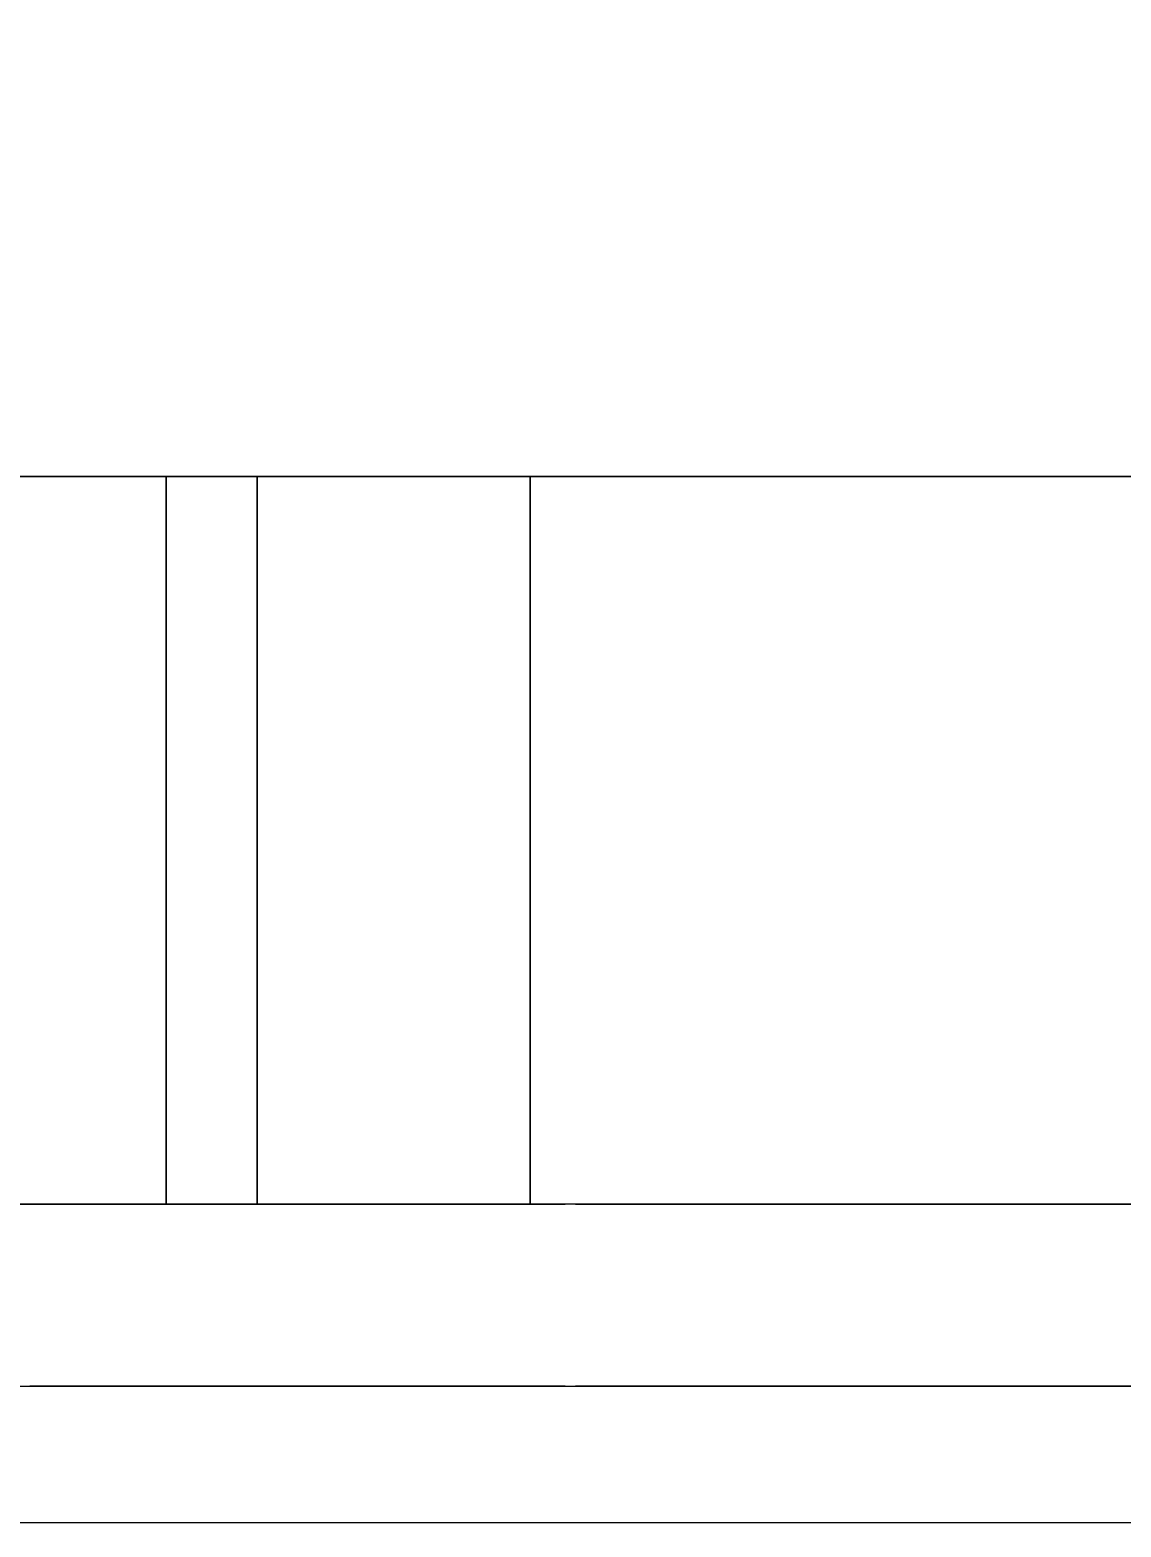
# Model space of a CAD drawing. Header units: millimetres. Extents: x 855 to 103073, y -1987 to 27400.
# Drawn here: x 32629.9 to 32749.9, y 7920.5 to 8085.1 of the extents above; entities that cross this region are included whole.
import ezdxf

# ---------------------------------------------------------------- set-up
doc = ezdxf.new("R2010")
doc.units = ezdxf.units.MM
doc.layers.add('A-ANNO-DIMS', color=7, linetype='Continuous', lineweight=9)
doc.layers.add('A-ANNO-DIMS-100', color=7, linetype='Continuous', lineweight=9)
doc.layers.add('A-WALL-FNSH-2', color=7, linetype='Continuous', lineweight=13, true_color=0x3c3c3c)
doc.layers.add('I-FURN-13', color=7, linetype='Continuous', lineweight=9, true_color=0xf0f0f0)
doc.styles.add('ISOCPEUR_3', font='isocpeur.ttf', dxfattribs={"width": 0.9, "height": 250})
doc.dimstyles.new('ISO-2_5_0_9К_БОЛЬШОЙ_3', dxfattribs={"dimscale": 304.8, "dimtxt": 248.995294, "dimasz": 0.492126, "dimexe": 0.393701, "dimexo": 0.984252, "dimgap": 0, "dimtad": 1, "dimdec": 0, "dimrnd": 10, "dimzin": 0, "dimdsep": 46, "dimtxsty": 'ISOCPEUR_3', "dimblk1": 'OBLIQUE', "dimblk2": 'OBLIQUE', "dimsah": 1, "dimcen": 0.09, "dimdle": 0.393701, "dimazin": 0, "dimtfac": 1, "dimtdec": 4, "dimtix": 1, "dimtmove": 0, "dimatfit": 3, "dimfxl": 1, "dimtvp": 1, "dimtolj": 1, "dimtzin": 0, "dimarcsym": 2})

# ---------------------------------------------------------------- blocks, each defined once
blk = doc.blocks.new('Бизиборд лего - бизиборд 1_21б-32328682-План разверток пом_ 1_02_ Этаж 1')
at = {"layer": 'I-FURN-13'}
for p, q in [((-395, 100), (-585, 100)), ((-585, 100), (-395, 100)), ((-385, 100), (-585, 100)), ((-585, 100), (-385, 100)), ((-395, 100), (-485, 100)), ((-485, 100), (-395, 100)), ((-385, 100), (-395, 100)), ((-395, 100), (-385, 100)), ((-395, 20), (-395, 100)), ((-395, 100), (-395, 20)), ((-355, 100), (-385, 100)), ((-385, 100), (-355, 100)), ((-385, 20), (-385, 100)), ((-385, 100), (-385, 20)), ((-235, 100), (-355, 100)), ((-355, 100), (-235, 100)), ((-205, 100), (-355, 100)), ((-355, 100), (-355, 20)), ((-355, 20), (-355, 100)), ((-355, 100), (-205, 100)), ((0, 20), (-500, 20)), ((-450, 20), (-410, 20)), ((-410, 20), (-450, 20)), ((-410, 20), (-408.66, 20)), ((-395, 20), (-410, 20)), ((-410, 20), (-395, 20)), ((-405, 20), (-410, 20)), ((-410, 20), (-407.07, 20)), ((-400, 20), (-410, 20)), ((-410, 20), (-395, 20)), ((-409.66, 20), (-410, 20)), ((-410, 20), (-395, 20)), ((-397.41, 20), (-410, 20)), ((-410, 20), (-395, 20)), ((-407.07, 20), (-410, 20)), ((-410, 20), (-395, 20)), ((-395, 20), (-410, 20)), ((-410, 20), (-395, 20)), ((-395, 20), (-410, 20)), ((-410, 20), (-395, 20)), ((-395, 20), (-410, 20)), ((-410, 20), (-402.59, 20)), ((-395, 20), (-410, 20)), ((-410, 20), (-408.66, 20)), ((-409.66, 20), (-410, 20)), ((-410, 20), (-395, 20)), ((-395, 20), (-410, 20)), ((-410, 20), (-408.66, 20)), ((-395, 20), (-410, 20)), ((-410, 20), (-397.41, 20)), ((-395, 20), (-410, 20)), ((-410, 20), (-395, 20)), ((-409.66, 20), (-410, 20)), ((-410, 20), (-390, 20)), ((-390, 20), (-410, 20)), ((-410, 20), (-390, 20)), ((-390, 20), (-410, 20)), ((-410, 20), (-390, 20)), ((-390, 20), (-410, 20)), ((-410, 20), (-390, 20)), ((-402.59, 20), (-410, 20)), ((-410, 20), (-409.66, 20)), ((-409.66, 20), (-410, 20)), ((-410, 20), (-400, 20)), ((-397.41, 20), (-410, 20)), ((-410, 20), (-390, 20)), ((-390, 20), (-410, 20)), ((-410, 20), (-390, 20)), ((-390, 20), (-410, 20)), ((-410, 20), (-390, 20)), ((-390, 20), (-410, 20)), ((-410, 20), (-400, 20)), ((-405, 20), (-410, 20)), ((-410, 20), (-409.66, 20)), ((-409.66, 20), (-410, 20)), ((-410, 20), (-390, 20)), ((-390, 20), (-410, 20)), ((-395, 20), (-409.66, 20)), ((-408.66, 20), (-409.66, 20)), ((-395, 20), (-409.66, 20)), ((-409.66, 20), (-397.41, 20)), ((-390, 20), (-409.66, 20)), ((-409.66, 20), (-408.66, 20)), ((-390, 20), (-409.66, 20)), ((-408.66, 20), (-395, 20)), ((-408.66, 20), (-395, 20)), ((-408.66, 20), (-407.07, 20)), ((-407.07, 20), (-408.66, 20)), ((-408.66, 20), (-395, 20)), ((-408.66, 20), (-395, 20)), ((-408.66, 20), (-395, 20)), ((-395, 20), (-408.66, 20)), ((-408.66, 20), (-395, 20)), ((-395, 20), (-408.66, 20)), ((-408.66, 20), (-391.34, 20)), ((-391.34, 20), (-408.66, 20)), ((-407.07, 20), (-395, 20)), ((-397.41, 20), (-407.07, 20)), ((-407.07, 20), (-397.41, 20)), ((-405, 20), (-407.07, 20)), ((-395, 20), (-405, 20)), ((-402.59, 20), (-405, 20)), ((-390, 20), (-405, 20)), ((-402.59, 20), (-395, 20)), ((-400, 20), (-402.59, 20)), ((-390, 20), (-402.59, 20)), ((-395, 20), (-400, 20)), ((-397.41, 20), (-400, 20)), ((-400, 20), (-390, 20)), ((-400, 20), (-390, 20)), ((-395, 20), (-397.41, 20)), ((-395, 20), (-397.41, 20)), ((-397.41, 20), (-395, 20)), ((-395, 20), (-397.41, 20)), ((-397.41, 20), (-395, 20)), ((-397.41, 20), (-395, 20)), ((-390, 20), (-397.41, 20)), ((-395, 20), (-391.34, 20)), ((-395, 20), (-390, 20)), ((-390, 20), (-395, 20)), ((-395, 20), (-390, 20)), ((-390, 20), (-395, 20)), ((-395, 20), (-390, 20)), ((-390, 20), (-395, 20)), ((-395, 20), (-390, 20)), ((-390, 20), (-395, 20)), ((-395, 20), (-390, 20)), ((-390, 20), (-395, 20)), ((-395, 20), (-390, 20)), ((-390, 20), (-395, 20)), ((-395, 20), (-390, 20)), ((-390, 20), (-395, 20)), ((-395, 20), (-390, 20)), ((-390, 20), (-395, 20)), ((-395, 20), (-390.34, 20)), ((-392.93, 20), (-395, 20)), ((-395, 20), (-390, 20)), ((-390, 20), (-395, 20)), ((-395, 20), (-390, 20)), ((-390, 20), (-395, 20)), ((-395, 20), (-390, 20)), ((-390, 20), (-395, 20)), ((-395, 20), (-390, 20)), ((-390, 20), (-395, 20)), ((-395, 20), (-392.93, 20)), ((-390, 20), (-395, 20)), ((-395, 20), (-390, 20)), ((-390, 20), (-395, 20)), ((-395, 20), (-392.93, 20)), ((-395, 20), (-391.34, 20)), ((-395, 20), (-391.34, 20)), ((-391.34, 20), (-395, 20)), ((-390, 20), (-392.93, 20)), ((-392.93, 20), (-391.34, 20)), ((-392.93, 20), (-391.34, 20)), ((-391.34, 20), (-390.34, 20)), ((-391.34, 20), (-390.34, 20)), ((-391.34, 20), (-390, 20)), ((-390.34, 20), (-390, 20)), ((-390.34, 20), (-390, 20)), ((-390.34, 20), (-390, 20)), ((-390, 20), (-385, 20)), ((-390, 20), (-385, 20)), ((-385, 20), (-390, 20)), ((-390, 20), (-385, 20)), ((-385, 20), (-390, 20)), ((-385, 20), (-355, 20)), ((-385, 20), (-355, 20)), ((-355, 20), (-385, 20)), ((-355, 20), (-351.13, 20)), ((-355, 20), (-351.13, 20)), ((-351.13, 20), (-355, 20)), ((-355, 20), (-351.13, 20)), ((-351.13, 20), (-355, 20)), ((-350, 20), (-330, 20)), ((-330, 20), (-350, 20)), ((-350, 20), (-330, 20)), ((-347.07, 20), (-350, 20)), ((-350, 20), (-342.59, 20)), ((-332.93, 20), (-350, 20)), ((-350, 20), (-332.93, 20)), ((-342.59, 20), (-350, 20)), ((-350, 20), (-347.07, 20)), ((-335, 20), (-350, 20)), ((-350, 20), (-330, 20)), ((-330, 20), (-350, 20)), ((-350, 20), (-330.34, 20)), ((-332.93, 20), (-350, 20)), ((-350, 20), (-330, 20)), ((-330, 20), (-350, 20)), ((-350, 20), (-330, 20)), ((-330, 20), (-350, 20)), ((-350, 20), (-342.59, 20)), ((-330, 20), (-350, 20)), ((-350, 20), (-330, 20)), ((-330, 20), (-350, 20)), ((-350, 20), (-330, 20)), ((-330, 20), (-350, 20)), ((-350, 20), (-331.34, 20)), ((-332.93, 20), (-350, 20)), ((-350, 20), (-330, 20)), ((-342.59, 20), (-350, 20)), ((-350, 20), (-348.66, 20)), ((-330, 20), (-350, 20)), ((-350, 20), (-330, 20)), ((-330, 20), (-350, 20)), ((-350, 20), (-330, 20)), ((-330, 20), (-350, 20)), ((-350, 20), (-330, 20)), ((-330, 20), (-350, 20)), ((-350, 20), (-330, 20)), ((-330, 20), (-350, 20)), ((-350, 20), (-330.34, 20)), ((-340, 20), (-350, 20)), ((-350, 20), (-342.59, 20)), ((-330, 20), (-350, 20)), ((-350, 20), (-330, 20)), ((-330, 20), (-350, 20)), ((-350, 20), (-330, 20)), ((-330, 20), (-350, 20)), ((-350, 20), (-330, 20)), ((-347.07, 20), (-350, 20)), ((-350, 20), (-331.34, 20)), ((-348.66, 20), (-350, 20)), ((-350, 20), (-348.66, 20)), ((-330, 20), (-350, 20)), ((-350, 20), (-335, 20)), ((-330, 20), (-350, 20)), ((-348.66, 20), (-347.07, 20)), ((-348.66, 20), (-347.07, 20)), ((-330, 20), (-348.66, 20)), ((-348.66, 20), (-347.07, 20)), ((-348.66, 20), (-347.07, 20)), ((-347.07, 20), (-348.66, 20)), ((-348.66, 20), (-347.07, 20)), ((-347.07, 20), (-348.66, 20)), ((-330, 20), (-347.07, 20)), ((-347.07, 20), (-337.41, 20)), ((-347.07, 20), (-330, 20)), ((-345, 20), (-347.07, 20)), ((-347.07, 20), (-330, 20)), ((-345, 20), (-341.07, 20)), ((-342.59, 20), (-345, 20)), ((-345, 20), (-341.07, 20)), ((-341.07, 20), (-345, 20)), ((-345, 20), (-341.07, 20)), ((-341.07, 20), (-345, 20)), ((-342.59, 20), (-330, 20)), ((-330, 20), (-342.59, 20)), ((-342.59, 20), (-330, 20)), ((-330, 20), (-342.59, 20)), ((-342.59, 20), (-331.34, 20)), ((-330, 20), (-342.59, 20)), ((-340, 20), (-336.04, 20)), ((-330, 20), (-340, 20)), ((-340, 20), (-336.04, 20)), ((-336.04, 20), (-340, 20)), ((-340, 20), (-336.04, 20)), ((-336.04, 20), (-340, 20)), ((-337.41, 20), (-330, 20)), ((-335, 20), (-331.34, 20)), ((-330.34, 20), (-335, 20)), ((-335, 20), (-330, 20)), ((-335, 20), (-331.34, 20)), ((-331.34, 20), (-335, 20)), ((-335, 20), (-331.34, 20)), ((-331.34, 20), (-335, 20)), ((-330, 20), (-332.93, 20)), ((-332.93, 20), (-330, 20)), ((-331.34, 20), (-332.93, 20)), ((-330, 20), (-332.93, 20)), ((-330.34, 20), (-331.34, 20)), ((-331.34, 20), (-330, 20)), ((-331.34, 20), (-330, 20)), ((-331.34, 20), (-330, 20)), ((-330, 20), (-330.34, 20)), ((-330.34, 20), (-330, 20)), ((-330, 20), (-330.34, 20)), ((-330.34, 20), (-330, 20)), ((-330, 20), (-290, 20)), ((-330, 20), (-290, 20)), ((-290, 20), (-330, 20)), ((-330, 20), (-290, 20)), ((-290, 20), (-330, 20)), ((-290, 20), (-277.41, 20)), ((-270, 20), (-290, 20)), ((-290, 20), (-289.66, 20)), ((-282.59, 20), (-290, 20)), ((-290, 20), (-280, 20)), ((-270.34, 20), (-290, 20)), ((-290, 20), (-277.41, 20)), ((-270, 20), (-290, 20)), ((-290, 20), (-270, 20)), ((-270, 20), (-290, 20)), ((-290, 20), (-270, 20)), ((-277.41, 20), (-290, 20)), ((-290, 20), (-270, 20)), ((-270, 20), (-290, 20)), ((-290, 20), (-270, 20)), ((-287.07, 20), (-290, 20)), ((-290, 20), (-270, 20)), ((-270, 20), (-290, 20)), ((-290, 20), (-270, 20)), ((-270, 20), (-290, 20)), ((-290, 20), (-270, 20)), ((-282.59, 20), (-290, 20)), ((-500, 0), (0, 0)), ((-390, 0), (-410, 0)), ((-410, 0), (-402.59, 0)), ((-390, 0), (-410, 0)), ((-410, 0), (-402.59, 0)), ((-402.59, 0), (-410, 0)), ((-410, 0), (-390, 0)), ((-390, 0), (-410, 0)), ((-410, 0), (-390, 0)), ((-390, 0), (-410, 0)), ((-410, 0), (-390, 0)), ((-390, 0), (-410, 0)), ((-410, 0), (-390, 0)), ((-390, 0), (-410, 0)), ((-410, 0), (-390, 0)), ((-390, 0), (-410, 0)), ((-410, 0), (-390, 0)), ((-390, 0), (-410, 0)), ((-410, 0), (-390, 0)), ((-390, 0), (-410, 0)), ((-410, 0), (-391.34, 0)), ((-390, 0), (-410, 0)), ((-410, 0), (-390, 0)), ((-390, 0), (-410, 0)), ((-410, 0), (-390, 0)), ((-390, 0), (-410, 0)), ((-410, 0), (-395, 0)), ((-390, 0), (-410, 0)), ((-410, 0), (-408.66, 0)), ((-390.34, 0), (-410, 0)), ((-410, 0), (-408.66, 0)), ((-409.66, 0), (-410, 0)), ((-410, 0), (-409.66, 0)), ((-390, 0), (-410, 0)), ((-410, 0), (-390, 0)), ((-390, 0), (-410, 0)), ((-410, 0), (-392.93, 0)), ((-390, 0), (-410, 0)), ((-410, 0), (-390, 0)), ((-390, 0), (-410, 0)), ((-410, 0), (-390, 0)), ((-390, 0), (-410, 0)), ((-410, 0), (-390, 0)), ((-390, 0), (-410, 0)), ((-410, 0), (-390, 0)), ((-390, 0), (-410, 0)), ((-410, 0), (-390, 0)), ((-390, 0), (-410, 0)), ((-410, 0), (-390, 0)), ((-390, 0), (-410, 0)), ((-410, 0), (-390, 0)), ((-390, 0), (-410, 0)), ((-410, 0), (-390, 0)), ((-390, 0), (-410, 0)), ((-410, 0), (-390, 0)), ((-405, 0), (-409.66, 0)), ((-409.66, 0), (-408.66, 0)), ((-391.34, 0), (-408.66, 0)), ((-408.66, 0), (-391.34, 0)), ((-391.34, 0), (-408.66, 0)), ((-408.66, 0), (-390, 0)), ((-408.66, 0), (-390, 0)), ((-408.66, 0), (-407.07, 0)), ((-407.07, 0), (-405, 0)), ((-400, 0), (-405, 0)), ((-405, 0), (-402.59, 0)), ((-402.59, 0), (-390, 0)), ((-402.59, 0), (-390, 0)), ((-390, 0), (-402.59, 0)), ((-402.59, 0), (-400, 0)), ((-397.41, 0), (-400, 0)), ((-400, 0), (-390, 0)), ((-392.93, 0), (-397.41, 0)), ((-395, 0), (-390, 0)), ((-390, 0), (-392.93, 0)), ((-392.93, 0), (-391.34, 0)), ((-391.34, 0), (-390, 0)), ((-391.34, 0), (-390, 0)), ((-390, 0), (-390.34, 0)), ((-351.13, 0), (-390, 0)), ((-390, 0), (-351.13, 0)), ((-351.13, 0), (-390, 0)), ((-331.34, 0), (-350, 0)), ((-350, 0), (-332.93, 0)), ((-330, 0), (-350, 0)), ((-350, 0), (-330, 0)), ((-330, 0), (-350, 0)), ((-350, 0), (-330, 0)), ((-330, 0), (-350, 0)), ((-350, 0), (-330, 0)), ((-330, 0), (-350, 0)), ((-350, 0), (-330, 0)), ((-330, 0), (-350, 0)), ((-350, 0), (-330, 0)), ((-330, 0), (-350, 0)), ((-350, 0), (-330, 0)), ((-330, 0), (-350, 0)), ((-350, 0), (-330, 0)), ((-330, 0), (-350, 0)), ((-350, 0), (-330, 0)), ((-330, 0), (-350, 0)), ((-350, 0), (-330, 0)), ((-330, 0), (-350, 0)), ((-350, 0), (-330, 0)), ((-330, 0), (-350, 0)), ((-350, 0), (-330, 0)), ((-330, 0), (-350, 0)), ((-350, 0), (-335, 0)), ((-330, 0), (-350, 0)), ((-350, 0), (-330, 0)), ((-330, 0), (-350, 0)), ((-350, 0), (-330, 0)), ((-330, 0), (-350, 0)), ((-350, 0), (-330, 0)), ((-330, 0), (-350, 0)), ((-350, 0), (-330, 0)), ((-332.93, 0), (-350, 0)), ((-350, 0), (-345, 0)), ((-330, 0), (-350, 0)), ((-350, 0), (-330, 0)), ((-332.93, 0), (-350, 0)), ((-350, 0), (-330, 0)), ((-330, 0), (-350, 0)), ((-350, 0), (-330, 0)), ((-330, 0), (-350, 0)), ((-350, 0), (-335, 0)), ((-330, 0), (-350, 0)), ((-350, 0), (-330, 0)), ((-342.59, 0), (-350, 0)), ((-350, 0), (-330, 0)), ((-330, 0), (-350, 0)), ((-350, 0), (-330, 0)), ((-330, 0), (-350, 0)), ((-350, 0), (-330, 0)), ((-330, 0), (-350, 0)), ((-350, 0), (-330, 0)), ((-341.07, 0), (-348.66, 0)), ((-348.66, 0), (-341.07, 0)), ((-341.07, 0), (-348.66, 0)), ((-345, 0), (-330, 0)), ((-330, 0), (-342.59, 0)), ((-336.04, 0), (-340, 0)), ((-340, 0), (-336.04, 0)), ((-336.04, 0), (-340, 0)), ((-331.34, 0), (-335, 0)), ((-335, 0), (-331.34, 0)), ((-331.34, 0), (-335, 0)), ((-335, 0), (-332.93, 0)), ((-335, 0), (-330, 0)), ((-332.93, 0), (-331.34, 0)), ((-332.93, 0), (-330, 0)), ((-330, 0), (-332.93, 0)), ((-330, 0), (-332.93, 0)), ((-330.34, 0), (-331.34, 0)), ((-331.34, 0), (-330.34, 0)), ((-330, 0), (-330.34, 0)), ((-330.34, 0), (-330, 0)), ((-290, 0), (-330, 0)), ((-330, 0), (-290, 0)), ((-290, 0), (-330, 0)), ((-270, 0), (-290, 0)), ((-290, 0), (-270, 0)), ((-270, 0), (-290, 0)), ((-290, 0), (-270, 0)), ((-270, 0), (-290, 0)), ((-290, 0), (-270, 0)), ((-270, 0), (-290, 0)), ((-290, 0), (-270, 0)), ((-270, 0), (-290, 0)), ((-290, 0), (-270, 0)), ((-270, 0), (-290, 0)), ((-290, 0), (-288.66, 0)), ((-270, 0), (-290, 0)), ((-290, 0), (-270, 0)), ((-270, 0), (-290, 0)), ((-290, 0), (-272.93, 0)), ((-270, 0), (-290, 0)), ((-290, 0), (-288.66, 0)), ((-270, 0), (-290, 0)), ((-290, 0), (-270, 0)), ((-270, 0), (-290, 0)), ((-290, 0), (-270, 0))]:
    blk.add_line(p, q, dxfattribs=at)
blk = doc.blocks.new('DIMBLOCK41-План разверток пом_ 1_02_ Этаж 1')
at = {"layer": 'A-ANNO-DIMS-100', "lineweight": 20}
for p, q in [((21987.9, 10500), (21912.9, 10575)), ((21987.9, 10500), (22062.9, 10425)), ((21987.9, 7800), (21912.9, 7875)), ((21987.9, 7800), (22062.9, 7725))]:
    blk.add_line(p, q, dxfattribs=at)
at = {"layer": 'A-ANNO-DIMS-100'}
for p, q in [((32358.01, 10500), (21867.9, 10500)), ((21987.9, 10500), (21987.9, 7680)), ((21987.9, 10500), (32358.01, 10500)), ((21793.96, 7800), (22107.9, 7800)), ((21987.9, 7800), (21793.96, 7800))]:
    blk.add_line(p, q, dxfattribs=at)
at = {"layer": 'A-ANNO-DIMS-100', "color": 0, "insert": (21661.28, 8833.97), "char_height": 250, "width": 758.478, "attachment_point": 1, "rotation": 90, "line_spacing_factor": 1.149209, "style": 'ISOCPEUR_3'}
blk.add_mtext('2700', dxfattribs=at)
blk = doc.blocks.new('_Oblique')
at = {"color": 0, "linetype": 'ByBlock', "lineweight": -2}
blk.add_line((-0.5, -0.5), (0.5, 0.5), dxfattribs=at)

msp = doc.modelspace()

# ---------------------------------------------------------------- linework, layer by layer
at = {"layer": 'A-WALL-FNSH-2'}
msp.add_line((30457.38, 7921), (35622.38, 7921), dxfattribs=at)

# ---------------------------------------------------------------- block references
at = {"layer": 'I-FURN-13'}
msp.add_blockref('Бизиборд лего - бизиборд 1_21б-32328682-План разверток пом_ 1_02_ Этаж 1', (33039.88, 7936), dxfattribs=at)

# ---------------------------------------------------------------- dimensions: what is measured, and where the dimension line sits
at = {"layer": 'A-ANNO-DIMS'}
dim = msp.add_linear_dim(base=(21987.9, 7800), p1=(32658.01, 10500), p2=(22093.96, 7800), angle=90, dimstyle='ISO-2_5_0_9К_БОЛЬШОЙ_3', override={"dimpost": '<>', "dimfxl": 10903.625256}, dxfattribs=at)
dim.commit()
dim.dimension.update_dxf_attribs({"geometry": 'DIMBLOCK41-План разверток пом_ 1_02_ Этаж 1', "text_midpoint": (21862.9, 9150)})

doc.saveas('drawing.dxf')
